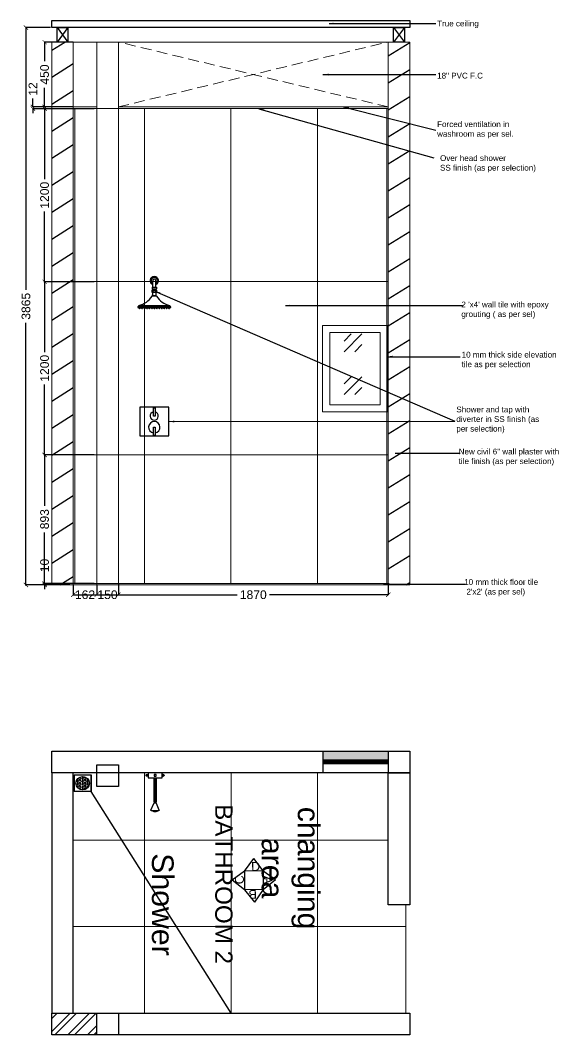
# Model space of a CAD drawing. Header units: millimetres. Extents: x 1464389 to 1998638, y -29162 to 256806.
# Drawn here: x 1963126 to 1966857, y 154042 to 161077 of the extents above; entities that cross this region are included whole.
import ezdxf

# ---------------------------------------------------------------- set-up
doc = ezdxf.new("R2010")
doc.units = ezdxf.units.MM
doc.header["$LTSCALE"] = 15
doc.header["$PDMODE"] = 35
doc.linetypes.add('DASHED2', pattern=[0.375, 0.25, -0.125])
doc.layers.get('0').update_dxf_attribs({"lineweight": 5})
for name, color, linetype in [('A-WALL', 5, 'Continuous'), ('L10 - Ledge Wall', 41, 'Continuous'), ('Layer 1', 7, 'Continuous'), ('LS_DR_Washbasin', 165, 'Continuous'), ('NEW WALL', 5, 'Continuous'), ('Text', 250, 'Continuous')]:
    doc.layers.add(name, color=color, linetype=linetype)
for name, color, linetype, lineweight in [('A-Walls', 1, 'Continuous', 30), ('dimension', 1, 'Continuous', 25), ('floor tiling line', 6, 'Continuous', 5), ('HACH', 252, 'Continuous', 13), ('L2- Ledge Wall', 7, 'Continuous', 5), ('LS_DR_Door', 34, 'Continuous', 5), ('WALL TILE', 4, 'Continuous', 5)]:
    doc.layers.add(name, color=color, linetype=linetype, lineweight=lineweight)
doc.layers.add('Furnitures', color=7, linetype='Continuous', lineweight=25, true_color=0x753b00)
doc.styles.add('ARIAL', font='arial.ttf')
doc.dimstyles.new('SC-25', dxfattribs={"dimtxt": 60, "dimasz": 30, "dimexe": 0, "dimexo": 0, "dimgap": 25, "dimtad": 0, "dimdec": 0, "dimzin": 0, "dimdsep": 46, "dimtxsty": 'ARIAL', "dimblk": 'ARCHTICK', "dimcen": 0.09, "dimdle": 3, "dimclrd": 251, "dimclre": 251, "dimclrt": 1, "dimadec": 0, "dimazin": 0, "dimtfac": 1, "dimtdec": 0, "dimtofl": 0, "dimtmove": 0, "dimatfit": 2, "dimfxl": 100, "dimtolj": 1, "dimtzin": 0, "dimarcsym": 0})

# ---------------------------------------------------------------- blocks, each defined once
blk = doc.blocks.new('Z$W@#4FB1354E')
at = {"layer": 'LS_DR_Washbasin'}
h = blk.add_hatch(dxfattribs=at)
h.set_pattern_fill('HEX', color=256, scale=5, angle=360, style=0)
h.set_pattern_definition([(360, (3601.4866, -3857.5391), (7e-11, 1.08253175), [0.625, -1.25]), (120, (3601.4866, -3857.5391), (-0.9375, -0.54126588), [0.625, -1.25]), (60, (3602.1116, -3857.5391), (-0.9375, 0.54126588), [0.625, -1.25])])
edge = h.paths.add_edge_path()
edge.add_arc((-30.12, 10.96), 5, -90, 270, ccw=False)
for points in [[(-23.84, 4.68), (-36.34, 4.68), (-36.34, 17.18), (-23.84, 17.18)], [(-23.95, 4.79), (-36.23, 4.79), (-36.23, 17.06), (-23.95, 17.06)]]:
    blk.add_lwpolyline(points, close=True, dxfattribs=at)
blk.add_circle((-30.09, 10.93), 5, dxfattribs=at)
blk = doc.blocks.new('Z$W@#3D1C198D')
at = {"layer": 'LS_DR_Washbasin'}
for p, q in [((-15.17, 27.51), (-13.09, 22.61)), ((-14.98, 27.86), (-9.26, 27.86)), ((-9.03, 27.51), (-11.11, 22.61)), ((-11.27, 21.54), (-12.92, 21.54)), ((-12.92, 3.56), (-12.92, 21.54)), ((-12.1, 3.56), (-12.1, 21.54)), ((-11.27, 3.56), (-11.27, 21.54)), ((-12.1, 10.53), (-12.1, 12.42)), ((-17.33, 2.43), (-18.06, 2.43)), ((-18.06, 0.97), (-17.33, 0.97)), ((-17.33, 3.56), (-6.87, 3.56)), ((-17.33, -0.16), (-17.33, 3.56)), ((-17.33, 0.97), (-17.33, 2.43)), ((-12.83, 2.43), (-11.37, 2.43)), ((-12.83, 0.97), (-12.83, 2.43)), ((-11.37, 0.97), (-12.83, 0.97)), ((-11.37, 2.43), (-11.37, 0.97)), ((-6.87, 3.56), (-6.87, -0.16)), ((-6.87, 2.43), (-6.14, 2.43)), ((-6.87, 0.97), (-6.87, 2.43)), ((-6.14, 0.97), (-6.87, 0.97)), ((-6.87, -0.16), (-17.33, -0.16))]:
    blk.add_line(p, q, dxfattribs=at)
for centre, major_axis, start_param, end_param in [((-14.94, 27.61), (0.175, 0.175), 0.79391, 2.757406), ((-12.1, 25.79), (2.15, 2.15), 6.248859, 7.890647), ((-12.33, 22.93), (0.583, 0.583), 2.757406, 3.935503), ((-11.87, 22.93), (0.583, 0.583), 3.918701, 5.096798), ((-9.26, 27.61), (-0.175, 0.175), 3.526002, 5.489497), ((-12.1, 21.66), (-0.355, 0.355), 3.685936, 7.309861), ((-18.06, 1.7), (-0.516, 0.516), -0.785287, 2.356306), ((-6.14, 1.7), (-0.516, 0.516), 2.356306, 5.497898)]:
    blk.add_ellipse(centre, major_axis=major_axis, ratio=1, start_param=start_param, end_param=end_param, dxfattribs=at)
blk = doc.blocks.new('HINGE')
at = {"color": 159, "ltscale": 0.25, "true_color": 0x22346e}
for p, q in [((1597563.1, -297517.5), (1597638.1, -297617.5)), ((1597638.1, -297517.5), (1597563.1, -297617.5))]:
    blk.add_line(p, q, dxfattribs=at)
blk.add_lwpolyline([(1597638.1, -297517.5), (1597638.1, -297617.5), (1597563.1, -297617.5), (1597563.1, -297517.5), (1597638.1, -297517.5)], dxfattribs=at)
blk = doc.blocks.new('G')
at = {"layer": 'Furnitures', "ltscale": 0.25}
for p, q in [((2283259.4, -19916.7), (2283259.4, -19871.2)), ((2283259.4, -19916.7), (2283259.4, -19906.7)), ((2283280.4, -19916.7), (2283280.4, -19871.2)), ((2283280.4, -19916.7), (2283280.4, -19907.5)), ((2283255.4, -19916.7), (2283284.4, -19916.7)), ((2283255.4, -19916.7), (2283255.4, -19927.7)), ((2283255.4, -19927.7), (2283284.4, -19927.7)), ((2283284.4, -19935.2), (2283255.4, -19935.2)), ((2283283.3, -19976.2), (2283256.4, -19976.2)), ((2283256.4, -19976.2), (2283256.4, -19978.2)), ((2283282.4, -19953.2), (2283257.4, -19953.2)), ((2283257.4, -19953.2), (2283257.4, -19954.2)), ((2283282.4, -19954.2), (2283257.4, -19954.2)), ((2283265.8, -19927.7), (2283267.3, -19933.3)), ((2283267.3, -19933.3), (2283272.4, -19933.3)), ((2283273.9, -19927.7), (2283272.4, -19933.3)), ((2283282.4, -19953.2), (2283282.4, -19954.2)), ((2283283.3, -19976.2), (2283283.3, -19978.2)), ((2283284.4, -19916.7), (2283284.4, -19927.7)), ((2283163.2, -20044.1), (2283376.5, -20044.1)), ((2283285.3, -19978.2), (2283254.4, -19978.2)), ((2283154.9, -20057.1), (2283384.9, -20057.1)), ((2283158.5, -20051.1), (2283269.9, -20051.1)), ((2283161.4, -20057.1), (2283161.4, -20059.1)), ((2283161.4, -20059.1), (2283174.4, -20059.1)), ((2283164.9, -20065.1), (2283163.4, -20059.1)), ((2283167.9, -20065.1), (2283164.9, -20065.1)), ((2283167.9, -20065.1), (2283170.9, -20065.1)), ((2283170.9, -20065.1), (2283172.3, -20059.1)), ((2283174.4, -20057.1), (2283174.4, -20059.1)), ((2283178.4, -20057.1), (2283178.4, -20059.1)), ((2283178.4, -20059.1), (2283191.4, -20059.1)), ((2283181.9, -20065.1), (2283180.4, -20059.1)), ((2283184.9, -20065.1), (2283181.9, -20065.1)), ((2283184.9, -20065.1), (2283187.9, -20065.1)), ((2283187.9, -20065.1), (2283189.3, -20059.1)), ((2283191.4, -20057.1), (2283191.4, -20059.1)), ((2283195.4, -20057.1), (2283195.4, -20059.1)), ((2283195.4, -20059.1), (2283208.4, -20059.1)), ((2283198.9, -20065.1), (2283197.4, -20059.1)), ((2283201.9, -20065.1), (2283198.9, -20065.1)), ((2283201.9, -20065.1), (2283204.9, -20065.1)), ((2283204.9, -20065.1), (2283206.3, -20059.1)), ((2283208.4, -20057.1), (2283208.4, -20059.1)), ((2283212.4, -20057.1), (2283212.4, -20059.1)), ((2283212.4, -20059.1), (2283225.4, -20059.1)), ((2283215.9, -20065.1), (2283214.4, -20059.1)), ((2283218.9, -20065.1), (2283215.9, -20065.1)), ((2283218.9, -20065.1), (2283221.9, -20065.1)), ((2283221.9, -20065.1), (2283223.3, -20059.1)), ((2283225.4, -20057.1), (2283225.4, -20059.1)), ((2283229.4, -20057.1), (2283229.4, -20059.1)), ((2283229.4, -20059.1), (2283242.4, -20059.1)), ((2283232.9, -20065.1), (2283231.4, -20059.1)), ((2283235.9, -20065.1), (2283232.9, -20065.1)), ((2283235.9, -20065.1), (2283238.9, -20065.1)), ((2283238.9, -20065.1), (2283240.3, -20059.1)), ((2283242.4, -20057.1), (2283242.4, -20059.1)), ((2283246.4, -20057.1), (2283246.4, -20059.1)), ((2283246.4, -20059.1), (2283259.4, -20059.1)), ((2283249.9, -20065.1), (2283248.4, -20059.1)), ((2283252.9, -20065.1), (2283249.9, -20065.1)), ((2283252.9, -20065.1), (2283255.9, -20065.1)), ((2283255.9, -20065.1), (2283257.3, -20059.1)), ((2283259.4, -20057.1), (2283259.4, -20059.1)), ((2283263.4, -20057.1), (2283263.4, -20059.1)), ((2283263.4, -20059.1), (2283276.4, -20059.1)), ((2283266.9, -20065.1), (2283265.4, -20059.1)), ((2283269.9, -20065.1), (2283266.9, -20065.1)), ((2283381.2, -20051.1), (2283269.9, -20051.1)), ((2283269.9, -20065.1), (2283272.9, -20065.1)), ((2283272.9, -20065.1), (2283274.3, -20059.1)), ((2283276.4, -20057.1), (2283276.4, -20059.1)), ((2283280.4, -20057.1), (2283280.4, -20059.1)), ((2283293.4, -20059.1), (2283280.4, -20059.1)), ((2283283.9, -20065.1), (2283282.4, -20059.1)), ((2283286.9, -20065.1), (2283283.9, -20065.1)), ((2283286.9, -20065.1), (2283289.9, -20065.1)), ((2283289.9, -20065.1), (2283291.3, -20059.1)), ((2283293.4, -20057.1), (2283293.4, -20059.1)), ((2283297.4, -20057.1), (2283297.4, -20059.1)), ((2283310.4, -20059.1), (2283297.4, -20059.1)), ((2283300.9, -20065.1), (2283299.4, -20059.1)), ((2283303.9, -20065.1), (2283300.9, -20065.1)), ((2283303.9, -20065.1), (2283306.9, -20065.1)), ((2283306.9, -20065.1), (2283308.3, -20059.1)), ((2283310.4, -20057.1), (2283310.4, -20059.1)), ((2283314.4, -20057.1), (2283314.4, -20059.1)), ((2283327.4, -20059.1), (2283314.4, -20059.1)), ((2283317.9, -20065.1), (2283316.4, -20059.1)), ((2283320.9, -20065.1), (2283317.9, -20065.1)), ((2283320.9, -20065.1), (2283323.9, -20065.1)), ((2283323.9, -20065.1), (2283325.3, -20059.1)), ((2283327.4, -20057.1), (2283327.4, -20059.1)), ((2283331.4, -20057.1), (2283331.4, -20059.1)), ((2283344.4, -20059.1), (2283331.4, -20059.1)), ((2283334.9, -20065.1), (2283333.4, -20059.1)), ((2283337.9, -20065.1), (2283334.9, -20065.1)), ((2283337.9, -20065.1), (2283340.9, -20065.1)), ((2283340.9, -20065.1), (2283342.3, -20059.1)), ((2283344.4, -20057.1), (2283344.4, -20059.1)), ((2283348.4, -20057.1), (2283348.4, -20059.1)), ((2283361.4, -20059.1), (2283348.4, -20059.1)), ((2283351.9, -20065.1), (2283350.4, -20059.1)), ((2283354.9, -20065.1), (2283351.9, -20065.1)), ((2283354.9, -20065.1), (2283357.9, -20065.1)), ((2283357.9, -20065.1), (2283359.3, -20059.1)), ((2283361.4, -20057.1), (2283361.4, -20059.1)), ((2283365.4, -20057.1), (2283365.4, -20059.1)), ((2283378.4, -20059.1), (2283365.4, -20059.1)), ((2283368.9, -20065.1), (2283367.4, -20059.1)), ((2283371.9, -20065.1), (2283368.9, -20065.1)), ((2283371.9, -20065.1), (2283374.9, -20065.1)), ((2283374.9, -20065.1), (2283376.3, -20059.1)), ((2283378.4, -20057.1), (2283378.4, -20059.1))]:
    blk.add_line(p, q, dxfattribs=at)
for centre, radius, start, end in [((2283269.9, -19871.2), 29.5, 290.83778, 249.16222), ((2283269.9, -19871.2), 27.4, 292.54238, 247.45762), ((2283269.9, -19871.2), 21.5, 299.19883, 240.80117), ((2283269.9, -19871.2), 10.5, 0, 180), ((2283266, -19943.1), 13.3, 143.2974, 229.38298), ((2283234.4, -19964.3), 25, 331.50397, 23.70096), ((2283267.6, -19938.1), 4.8, 92.50343, 143.2201), ((2283272.2, -19938.1), 4.8, 36.7799, 87.49657), ((2283305.3, -19964.3), 25, 156.29904, 208.49603), ((2283273.7, -19943.1), 13.3, 310.61702, 36.7026), ((2283165.3, -20050.6), 6.87, 108.24952, 184.00844), ((2283124, -19893.6), 155.5, 284.61863, 327.04949), ((2283415.8, -19893.6), 155.5, 212.95051, 255.38137), ((2283374.4, -20050.6), 6.87, 355.99156, 71.75048), ((2283160.5, -20056.4), 5.7, 110.74796, 186.73489), ((2283379.2, -20056.4), 5.7, 353.26511, 69.25204)]:
    blk.add_arc(centre, radius, start, end, dxfattribs=at)
blk.add_ellipse((2283269.9, -19944.8), major_axis=(8.78, 0), ratio=0.779002, dxfattribs=at)
blk = doc.blocks.new('_ArchTick')
at = {"color": 0, "linetype": 'ByBlock', "const_width": 0.15}
blk.add_lwpolyline([(-0.5, -0.5), (0.5, 0.5)], dxfattribs=at)
blk = doc.blocks.new('*D3161')
at = {"layer": 'Defpoints', "color": 0, "ltscale": 0.25, "transparency": 16777216}
for p in [(1963294.6, 157170.9), (1963470.6, 157170.9), (1963470.6, 157160.9)]:
    blk.add_point(p, dxfattribs=at)
at = {"layer": 'dimension', "color": 251, "lineweight": -2, "ltscale": 0.25, "transparency": 16777216}
for p, q in [((1963294.6, 157170.9), (1963294.6, 157230.9)), ((1963470.6, 157170.9), (1963294.6, 157170.9)), ((1963470.6, 157160.9), (1963294.6, 157160.9)), ((1963294.6, 157160.9), (1963294.6, 157130.9))]:
    blk.add_line(p, q, dxfattribs=at)
at = {"layer": 'dimension', "color": 251, "lineweight": -2, "ltscale": 0.25, "transparency": 16777216, "xscale": 30, "yscale": 30, "zscale": 30}
for p, rotation in [((1963294.6, 157170.9), 270), ((1963294.6, 157160.9), 90)]:
    blk.add_blockref('_ArchTick', p, dxfattribs=dict(at, rotation=rotation))
at = {"layer": 'dimension', "color": 1, "ltscale": 0.25, "transparency": 16777216, "insert": (1963294.6, 157295.9), "char_height": 60, "attachment_point": 5, "rotation": 90, "style": 'ARIAL'}
blk.add_mtext('\\A1;10', dxfattribs=at)
blk = doc.blocks.new('*D3162')
at = {"layer": 'Defpoints', "color": 0, "ltscale": 0.25, "transparency": 16777216}
for p in [(1963165.6, 161025.9), (1963334.6, 161025.9), (1963334.6, 157160.9)]:
    blk.add_point(p, dxfattribs=at)
at = {"layer": 'dimension', "color": 251, "lineweight": -2, "ltscale": 0.25, "transparency": 16777216}
for p, q in [((1963165.6, 161028.9), (1963165.6, 159208.2)), ((1963334.6, 161025.9), (1963165.6, 161025.9)), ((1963165.6, 157157.9), (1963165.6, 158978.6)), ((1963334.6, 157160.9), (1963165.6, 157160.9))]:
    blk.add_line(p, q, dxfattribs=at)
at = {"layer": 'dimension', "color": 251, "lineweight": -2, "ltscale": 0.25, "transparency": 16777216, "xscale": 30, "yscale": 30, "zscale": 30}
for p, rotation in [((1963165.6, 161025.9), 90), ((1963165.6, 157160.9), 270)]:
    blk.add_blockref('_ArchTick', p, dxfattribs=dict(at, rotation=rotation))
at = {"layer": 'dimension', "color": 1, "ltscale": 0.25, "transparency": 16777216, "insert": (1963165.6, 159093.4), "char_height": 60, "attachment_point": 5, "rotation": 90, "style": 'ARIAL'}
blk.add_mtext('\\A1;3865', dxfattribs=at)
blk = doc.blocks.new('*D3163')
at = {"layer": 'Defpoints', "color": 0, "ltscale": 0.25, "transparency": 16777216}
for p in [(1963294.6, 158063.4), (1963638.3, 158063.4), (1963638.3, 157170.9)]:
    blk.add_point(p, dxfattribs=at)
at = {"layer": 'dimension', "color": 251, "lineweight": -2, "ltscale": 0.25, "transparency": 16777216}
for p, q in [((1963294.6, 158066.4), (1963294.6, 157708.5)), ((1963638.3, 158063.4), (1963294.6, 158063.4)), ((1963294.6, 157167.9), (1963294.6, 157525.8)), ((1963638.3, 157170.9), (1963294.6, 157170.9))]:
    blk.add_line(p, q, dxfattribs=at)
at = {"layer": 'dimension', "color": 251, "lineweight": -2, "ltscale": 0.25, "transparency": 16777216, "xscale": 30, "yscale": 30, "zscale": 30}
for p, rotation in [((1963294.6, 158063.4), 90), ((1963294.6, 157170.9), 270)]:
    blk.add_blockref('_ArchTick', p, dxfattribs=dict(at, rotation=rotation))
at = {"layer": 'dimension', "color": 1, "ltscale": 0.25, "transparency": 16777216, "insert": (1963294.6, 157617.1), "char_height": 60, "attachment_point": 5, "rotation": 90, "style": 'ARIAL'}
blk.add_mtext('\\A1;893', dxfattribs=at)
blk = doc.blocks.new('*D3164')
at = {"layer": 'Defpoints', "color": 0, "ltscale": 0.25, "transparency": 16777216}
for p in [(1963294.6, 159263.4), (1963638.3, 159263.4), (1963638.3, 158063.4)]:
    blk.add_point(p, dxfattribs=at)
at = {"layer": 'dimension', "color": 251, "lineweight": -2, "ltscale": 0.25, "transparency": 16777216}
for p, q in [((1963294.6, 159266.4), (1963294.6, 158775.1)), ((1963638.3, 159263.4), (1963294.6, 159263.4)), ((1963294.6, 158060.4), (1963294.6, 158551.7)), ((1963638.3, 158063.4), (1963294.6, 158063.4))]:
    blk.add_line(p, q, dxfattribs=at)
at = {"layer": 'dimension', "color": 251, "lineweight": -2, "ltscale": 0.25, "transparency": 16777216, "xscale": 30, "yscale": 30, "zscale": 30}
for p, rotation in [((1963294.6, 159263.4), 90), ((1963294.6, 158063.4), 270)]:
    blk.add_blockref('_ArchTick', p, dxfattribs=dict(at, rotation=rotation))
at = {"layer": 'dimension', "color": 1, "ltscale": 0.25, "transparency": 16777216, "insert": (1963294.6, 158663.4), "char_height": 60, "attachment_point": 5, "rotation": 90, "style": 'ARIAL'}
blk.add_mtext('\\A1;1200', dxfattribs=at)
blk = doc.blocks.new('*D3165')
at = {"layer": 'Defpoints', "color": 0, "ltscale": 0.25, "transparency": 16777216}
for p in [(1963294.6, 160463.4), (1963638.3, 160463.4), (1963638.3, 159263.4)]:
    blk.add_point(p, dxfattribs=at)
at = {"layer": 'dimension', "color": 251, "lineweight": -2, "ltscale": 0.25, "transparency": 16777216}
for p, q in [((1963294.6, 160466.4), (1963294.6, 159975.1)), ((1963638.3, 160463.4), (1963294.6, 160463.4)), ((1963294.6, 159260.4), (1963294.6, 159751.7)), ((1963638.3, 159263.4), (1963294.6, 159263.4))]:
    blk.add_line(p, q, dxfattribs=at)
at = {"layer": 'dimension', "color": 251, "lineweight": -2, "ltscale": 0.25, "transparency": 16777216, "xscale": 30, "yscale": 30, "zscale": 30}
for p, rotation in [((1963294.6, 160463.4), 90), ((1963294.6, 159263.4), 270)]:
    blk.add_blockref('_ArchTick', p, dxfattribs=dict(at, rotation=rotation))
at = {"layer": 'dimension', "color": 1, "ltscale": 0.25, "transparency": 16777216, "insert": (1963294.6, 159863.4), "char_height": 60, "attachment_point": 5, "rotation": 90, "style": 'ARIAL'}
blk.add_mtext('\\A1;1200', dxfattribs=at)
blk = doc.blocks.new('*D3166')
at = {"layer": 'Defpoints', "color": 0, "ltscale": 0.25, "transparency": 16777216}
for p in [(1963213.8, 160475.4), (1963493.6, 160475.4), (1963493.6, 160463.4)]:
    blk.add_point(p, dxfattribs=at)
at = {"layer": 'dimension', "color": 251, "lineweight": -2, "ltscale": 0.25, "transparency": 16777216}
for p, q in [((1963213.8, 160475.4), (1963213.8, 160535.4)), ((1963493.6, 160475.4), (1963213.8, 160475.4)), ((1963493.6, 160463.4), (1963213.8, 160463.4)), ((1963213.8, 160463.4), (1963213.8, 160433.4))]:
    blk.add_line(p, q, dxfattribs=at)
at = {"layer": 'dimension', "color": 251, "lineweight": -2, "ltscale": 0.25, "transparency": 16777216, "xscale": 30, "yscale": 30, "zscale": 30}
for p, rotation in [((1963213.8, 160475.4), 270), ((1963213.8, 160463.4), 90)]:
    blk.add_blockref('_ArchTick', p, dxfattribs=dict(at, rotation=rotation))
at = {"layer": 'dimension', "color": 1, "ltscale": 0.25, "transparency": 16777216, "insert": (1963213.8, 160600.2), "char_height": 60, "attachment_point": 5, "rotation": 90, "style": 'ARIAL'}
blk.add_mtext('\\A1;12', dxfattribs=at)
blk = doc.blocks.new('*D3167')
at = {"layer": 'Defpoints', "color": 0, "ltscale": 0.25, "transparency": 16777216}
for p in [(1963294.6, 160925.4), (1963493.6, 160925.4), (1963493.6, 160475.4)]:
    blk.add_point(p, dxfattribs=at)
at = {"layer": 'dimension', "color": 251, "lineweight": -2, "ltscale": 0.25, "transparency": 16777216}
for p, q in [((1963294.6, 160928.4), (1963294.6, 160792.8)), ((1963493.6, 160925.4), (1963294.6, 160925.4)), ((1963294.6, 160472.4), (1963294.6, 160608)), ((1963493.6, 160475.4), (1963294.6, 160475.4))]:
    blk.add_line(p, q, dxfattribs=at)
at = {"layer": 'dimension', "color": 251, "lineweight": -2, "ltscale": 0.25, "transparency": 16777216, "xscale": 30, "yscale": 30, "zscale": 30}
for p, rotation in [((1963294.6, 160925.4), 90), ((1963294.6, 160475.4), 270)]:
    blk.add_blockref('_ArchTick', p, dxfattribs=dict(at, rotation=rotation))
at = {"layer": 'dimension', "color": 1, "ltscale": 0.25, "transparency": 16777216, "insert": (1963294.6, 160700.4), "char_height": 60, "attachment_point": 5, "rotation": 90, "style": 'ARIAL'}
blk.add_mtext('\\A1;450', dxfattribs=at)
blk = doc.blocks.new('*D3182')
at = {"layer": 'Defpoints', "color": 0, "ltscale": 0.25, "transparency": 16777216}
for p in [(1963493.6, 157160.9), (1963655.6, 157160.9), (1963655.6, 157092.9)]:
    blk.add_point(p, dxfattribs=at)
at = {"layer": 'Furnitures', "color": 251, "lineweight": -2, "ltscale": 0.25, "transparency": 16777216}
for p, q in [((1963493.6, 157160.9), (1963493.6, 157092.9)), ((1963655.6, 157160.9), (1963655.6, 157092.9)), ((1963490.6, 157092.9), (1963658.6, 157092.9))]:
    blk.add_line(p, q, dxfattribs=at)
at = {"layer": 'Furnitures', "color": 251, "lineweight": -2, "ltscale": 0.25, "transparency": 16777216, "xscale": 30, "yscale": 30, "zscale": 30, "rotation": 180}
blk.add_blockref('_ArchTick', (1963493.6, 157092.9), dxfattribs=at)
at = {"layer": 'Furnitures', "color": 251, "lineweight": -2, "ltscale": 0.25, "transparency": 16777216, "xscale": 30, "yscale": 30, "zscale": 30}
blk.add_blockref('_ArchTick', (1963655.6, 157092.9), dxfattribs=at)
at = {"layer": 'Furnitures', "color": 1, "ltscale": 0.25, "transparency": 16777216, "insert": (1963574.6, 157092.9), "char_height": 60, "attachment_point": 5, "style": 'ARIAL'}
blk.add_mtext('\\A1;162', dxfattribs=at)
blk = doc.blocks.new('*D3183')
at = {"layer": 'Defpoints', "color": 0, "ltscale": 0.25, "transparency": 16777216}
for p in [(1963655.6, 157160.9), (1963805.6, 157160.9), (1963805.6, 157092.9)]:
    blk.add_point(p, dxfattribs=at)
at = {"layer": 'Furnitures', "color": 251, "lineweight": -2, "ltscale": 0.25, "transparency": 16777216}
for p, q in [((1963655.6, 157160.9), (1963655.6, 157092.9)), ((1963805.6, 157160.9), (1963805.6, 157092.9)), ((1963652.6, 157092.9), (1963808.6, 157092.9))]:
    blk.add_line(p, q, dxfattribs=at)
at = {"layer": 'Furnitures', "color": 251, "lineweight": -2, "ltscale": 0.25, "transparency": 16777216, "xscale": 30, "yscale": 30, "zscale": 30, "rotation": 180}
blk.add_blockref('_ArchTick', (1963655.6, 157092.9), dxfattribs=at)
at = {"layer": 'Furnitures', "color": 251, "lineweight": -2, "ltscale": 0.25, "transparency": 16777216, "xscale": 30, "yscale": 30, "zscale": 30}
blk.add_blockref('_ArchTick', (1963805.6, 157092.9), dxfattribs=at)
at = {"layer": 'Furnitures', "color": 1, "ltscale": 0.25, "transparency": 16777216, "insert": (1963730.6, 157092.9), "char_height": 60, "attachment_point": 5, "style": 'ARIAL'}
blk.add_mtext('\\A1;150', dxfattribs=at)
blk = doc.blocks.new('*D3184')
at = {"layer": 'Defpoints', "color": 0, "ltscale": 0.25, "transparency": 16777216}
for p in [(1963805.6, 157170.9), (1965675.6, 157170.9), (1965675.6, 157092.9)]:
    blk.add_point(p, dxfattribs=at)
at = {"layer": 'Furnitures', "color": 251, "lineweight": -2, "ltscale": 0.25, "transparency": 16777216}
for p, q in [((1963805.6, 157170.9), (1963805.6, 157092.9)), ((1965675.6, 157170.9), (1965675.6, 157092.9)), ((1963802.6, 157092.9), (1964628.9, 157092.9)), ((1965678.6, 157092.9), (1964852.3, 157092.9))]:
    blk.add_line(p, q, dxfattribs=at)
at = {"layer": 'Furnitures', "color": 251, "lineweight": -2, "ltscale": 0.25, "transparency": 16777216, "xscale": 30, "yscale": 30, "zscale": 30, "rotation": 180}
blk.add_blockref('_ArchTick', (1963805.6, 157092.9), dxfattribs=at)
at = {"layer": 'Furnitures', "color": 251, "lineweight": -2, "ltscale": 0.25, "transparency": 16777216, "xscale": 30, "yscale": 30, "zscale": 30}
blk.add_blockref('_ArchTick', (1965675.6, 157092.9), dxfattribs=at)
at = {"layer": 'Furnitures', "color": 1, "ltscale": 0.25, "transparency": 16777216, "insert": (1964740.6, 157092.9), "char_height": 60, "attachment_point": 5, "style": 'ARIAL'}
blk.add_mtext('\\A1;1870', dxfattribs=at)

msp = doc.modelspace()

# ---------------------------------------------------------------- hatches: boundary and pattern name
at = {"ltscale": 0.25, "true_color": 0x636466}
h = msp.add_hatch(dxfattribs=at)
h.set_pattern_fill('GOST_GLASS', color=251, scale=35)
h.set_pattern_definition([(45, (857021.77, 297469.48), (296.98485, 0), [175, -245]), (45, (857096.02, 297469.48), (296.98485, 0), [70, -350]), (45, (857021.77, 297543.73), (296.98485, 0), [70, -350])])
h.paths.add_polyline_path([(1965270.6, 158410.9), (1965620.6, 158410.9), (1965620.6, 158910.9), (1965270.6, 158910.9)])
at = {"layer": 'HACH'}
h = msp.add_hatch(dxfattribs=at)
h.set_pattern_fill('ANSI32', color=256, scale=10, angle=360)
h.set_pattern_definition([(45, (2245105.54, 1820177.63), (-67.351921, 67.351921), []), (45, (2245150.45, 1820177.63), (-67.351921, 67.351921), [])])
h.paths.add_polyline_path([(1963655.6, 154042.1), (1963655.6, 154192.1), (1963343.6, 154192.1), (1963343.6, 154042.1)])
at = {"layer": 'L2- Ledge Wall', "ltscale": 0.25}
h = msp.add_hatch(color=4, dxfattribs=at)
h.dxf.hatch_style = 1
h.paths.add_polyline_path([(1965675.6, 155938.1), (1965675.6, 156008.1), (1965225.6, 156008.1), (1965225.6, 155938.1)])
at = {"layer": 'Layer 1', "ltscale": 0.25}
h = msp.add_hatch(dxfattribs=at)
h.set_pattern_fill('ANSI31', color=8, scale=50, angle=167)
h.set_pattern_definition([(212, (354968.11, 536966.39), (84.124683, -134.627635), [])])
h.paths.add_polyline_path([(1963493.6, 160925.9), (1963343.6, 160925.9), (1963343.6, 157160.9), (1963493.6, 157160.9)])
h.paths.add_polyline_path([(1965825.6, 160925.9), (1965675.6, 160925.9), (1965675.6, 157160.9), (1965825.6, 157160.9)])

# ---------------------------------------------------------------- linework, layer by layer
at = {"linetype": 'DASHED2', "ltscale": 20}
for p, q in [((1963805.6, 160475.9), (1965675.6, 160925.9)), ((1965675.6, 160475.9), (1963805.6, 160925.9))]:
    msp.add_line(p, q, dxfattribs=at)
at = {"color": 5}
msp.add_line((1963493.6, 157160.9), (1965675.6, 157160.9), dxfattribs=at)
for points in [[(1963343.6, 160925.9), (1963493.6, 160925.9), (1963493.6, 157160.9), (1963343.6, 157160.9)], [(1963655.6, 160925.9), (1963805.6, 160925.9), (1963805.6, 157160.9), (1963655.6, 157160.9)], [(1965675.6, 157160.9), (1965825.6, 157160.9), (1965825.6, 160925.9), (1965675.6, 160925.9)]]:
    msp.add_lwpolyline(points, close=True, dxfattribs=at)
msp.add_lwpolyline([(1963655.6, 160475.9), (1963493.6, 160475.9), (1963493.6, 160925.9), (1965675.6, 160925.9), (1965675.6, 160475.9), (1963805.6, 160475.9)], dxfattribs=at)
at = {"layer": 'A-WALL'}
msp.add_lwpolyline([(1965825.6, 155858.1), (1965825.6, 154942.1), (1965675.6, 154942.1), (1965675.6, 155858.1)], close=True, dxfattribs=at)
msp.add_lwpolyline([(1965225.6, 154042.1), (1963343.6, 154042.1), (1963343.6, 154192.1), (1965825.6, 154192.1), (1965825.6, 154042.1), (1963805.6, 154042.1)], dxfattribs=at)
at = {"layer": 'A-Walls'}
for points in [[(1965825.6, 156008.1), (1965825.6, 155858.1), (1963343.6, 155858.1), (1963343.6, 156008.1)], [(1963493.6, 154192.1), (1963493.6, 155858.1), (1963343.6, 155858.1), (1963343.6, 154192.1)]]:
    msp.add_lwpolyline(points, close=True, dxfattribs=at)
at = {"layer": 'floor tiling line', "ltscale": 0.25}
for p, q in [((1963493.6, 157170.9), (1965675.6, 157170.9)), ((1963986.7, 155858.7), (1963986.7, 154192.1)), ((1964586.7, 154192.1), (1964586.7, 155858.7)), ((1964586.7, 154192.1), (1964586.7, 155858.2)), ((1965186.7, 155858.7), (1965186.7, 154192.1)), ((1965675.6, 155392.1), (1963493.6, 155392.1)), ((1965797.8, 154942.1), (1965797.8, 154192.1)), ((1965799.2, 154792.1), (1963493.6, 154792.1))]:
    msp.add_line(p, q, dxfattribs=at)
at = {"layer": 'Furnitures', "ltscale": 0.25}
msp.add_line((1964048.8, 158254.6), (1964060.2, 158254.6), dxfattribs=at)
at = {"layer": 'Furnitures', "color": 4, "ltscale": 0.25}
for p, q in [((1965675.6, 155946.1), (1965225.6, 155946.1)), ((1965675.6, 155920.1), (1965225.6, 155920.1))]:
    msp.add_line(p, q, dxfattribs=at)
at = {"layer": 'Furnitures', "ltscale": 0.25}
for points in [[(1963343.6, 161075.9), (1965825.6, 161075.9), (1965825.6, 161025.9), (1963343.6, 161025.9)], [(1963954.5, 158194.2), (1964154.5, 158194.2), (1964154.5, 158394.2), (1963954.5, 158394.2)], [(1964048.8, 158389), (1964060.2, 158389), (1964060.2, 158332.4), (1964048.8, 158332.4)], [(1964048.8, 158254.6), (1964060.2, 158254.6), (1964060.2, 158198), (1964048.8, 158198)]]:
    msp.add_lwpolyline(points, close=True, dxfattribs=at)
at = {"layer": 'Furnitures', "color": 4, "ltscale": 0.25}
for points in [[(1965675.6, 156008.1), (1965675.6, 155858.1), (1965225.6, 155858.1), (1965225.6, 156008.1)], [(1965675.6, 155938.1), (1965675.6, 155928.1), (1965225.6, 155928.1), (1965225.6, 155938.1)]]:
    msp.add_lwpolyline(points, close=True, dxfattribs=at)
at = {"layer": 'Furnitures', "color": 6, "ltscale": 0.25}
for points in [[(1963805.6, 155913.1), (1963805.6, 155763.1), (1963655.6, 155763.1), (1963655.6, 155913.1)], [(1963805.6, 154192.1), (1963805.6, 154042.1), (1963655.6, 154042.1), (1963655.6, 154192.1)]]:
    msp.add_lwpolyline(points, close=True, dxfattribs=at)
at = {"layer": 'Furnitures', "ltscale": 0.25}
for centre, radius, start, end in [((1964054.5, 158332.4), 28.3, 101.53696, 78.46304), ((1964054.5, 158254.6), 39.6, 278.21321, 261.78679)]:
    msp.add_arc(centre, radius, start, end, dxfattribs=at)
at = {"layer": 'LS_DR_Door', "ltscale": 0.25}
for points in [[(1965220.6, 158960.9), (1965670.6, 158960.9), (1965670.6, 158360.9), (1965220.6, 158360.9)], [(1965270.6, 158910.9), (1965620.6, 158910.9), (1965620.6, 158410.9), (1965270.6, 158410.9)]]:
    msp.add_lwpolyline(points, close=True, dxfattribs=at)
at = {"layer": 'LS_DR_Washbasin'}
msp.add_line((1964586.7, 154192.1), (1963616.7, 155727.8), dxfattribs=at)
at = {"layer": 'NEW WALL', "color": 240, "true_color": 0xed1f24}
for p, q in [((1964679.3, 155175.9), (1964744.7, 155263.7)), ((1964809.4, 155179.6), (1964744.7, 155263.7)), ((1964679.3, 155175.9), (1964593.4, 155113.6)), ((1964679.3, 155045.7), (1964593.4, 155113.6)), ((1964809.4, 155179.6), (1964679.3, 155175.9)), ((1964679.3, 155175.9), (1964679.3, 155045.7)), ((1964809.4, 155179.6), (1964809.4, 155049.4)), ((1964809.4, 155179.6), (1964895.3, 155117.3)), ((1964809.4, 155049.4), (1964895.3, 155117.3)), ((1964809.4, 155049.4), (1964679.3, 155045.7)), ((1964679.3, 155045.7), (1964749.6, 154961.8)), ((1964809.4, 155049.4), (1964749.6, 154961.8))]:
    msp.add_line(p, q, dxfattribs=at)
at = {"layer": 'WALL TILE', "ltscale": 0.25}
for p, q in [((1963493.6, 160464.4), (1965675.6, 160464.4)), ((1963986.7, 157170.9), (1963986.7, 160464.4)), ((1964584.6, 157170.9), (1964584.6, 160464.4)), ((1965186.7, 157170.9), (1965186.7, 160464.4)), ((1963493.6, 159264.4), (1965675.6, 159264.4)), ((1963493.6, 158064.4), (1965675.6, 158064.4))]:
    msp.add_line(p, q, dxfattribs=at)
for points in [[(1963493.6, 157170.9), (1963503.6, 157170.9), (1963503.6, 160464.4), (1963493.6, 160464.4)], [(1965665.6, 157170.9), (1965675.6, 157170.9), (1965675.6, 160464.4), (1965665.6, 160464.4)]]:
    msp.add_lwpolyline(points, close=True, dxfattribs=at)

# ---------------------------------------------------------------- block references
at = {"layer": 'Furnitures'}
for p in [(365818, 458543.4), (368150, 458543.4)]:
    msp.add_blockref('HINGE', p, dxfattribs=at)
at = {"layer": 'L10 - Ledge Wall', "color": 0}
msp.add_blockref('G', (-319215.4, 179142.1), dxfattribs=at)
at = {"layer": 'LS_DR_Washbasin', "xscale": 9.335193958499852, "yscale": 9.335193958499852, "zscale": 9.335193958499852}
msp.add_blockref('Z$W@#4FB1354E', (1963839.2, 155684.1), dxfattribs=at)
at = {"layer": 'LS_DR_Washbasin', "xscale": -9.335193958499852, "yscale": 9.335193958499852, "zscale": 9.335193958499852, "rotation": 180}
msp.add_blockref('Z$W@#3D1C198D', (1964173.1, 155856.7), dxfattribs=at)

# ---------------------------------------------------------------- texts
at = {"layer": 'NEW WALL', "color": 240, "true_color": 0xed1f24, "char_height": 61.6, "style": 'ARIAL'}
for s, insert, attachment_point, rotation in [('\\pxt5;D ', (1964724.8, 155238.8), 1, 1.61187), ('\\pxt5;C ', (1964613.7, 155085.7), 1, 90), ('\\pxt5;A ', (1964812.9, 155144), 7, 270), ('\\pxt5;B ', (1964764.9, 155046.9), 7, 181.61187)]:
    msp.add_mtext_dynamic_manual_height_columns(s, width=61.602, gutter_width=110, heights=[0], dxfattribs=dict(at, insert=insert, attachment_point=attachment_point, rotation=rotation))
at = {"layer": 'Text', "color": 9, "ltscale": 0.25, "true_color": 0xc7c8ca, "char_height": 40, "attachment_point": 7, "style": 'ARIAL'}
for s, width, heights, insert in [('True ceiling', 713.093, [0], (1966014.4, 161022.4)), ('18" PVC F.C', 713.093, [0], (1966014.4, 160672.3)), ('Forced ventilation in washroom as per sel.', 713.093, [0], (1966014.4, 160257.3)), ('Over head shower\\PSS finish (as per selection)', 713.093, [0], (1966034.7, 160022.2)), ("2 'x4' wall tile with epoxy grouting ( as per sel)", 713.093, [0], (1966182.5, 159007.2)), ('10 mm thick side elevation tile as per selection', 713.093, [0], (1966184.4, 158659.1)), ('Shower and tap with diverter in SS finish (as per selection)', 639.6, [203.2], (1966147.4, 158212.5)), ('New civil 6" wall plaster with tile finish (as per selection)', 713.093, [0], (1966163.8, 157987.3)), ("10 mm thick floor tile\\P 2'x2' (as per sel)", 713.093, [0], (1966202.2, 157082.6))]:
    msp.add_mtext_dynamic_manual_height_columns(s, width=width, gutter_width=250, heights=heights, dxfattribs=dict(at, insert=insert))
at = {"layer": 'Text', "color": 9, "ltscale": 0.25, "true_color": 0xc7c8ca, "insert": (1964475.2, 155640.7), "char_height": 120, "width": 1277.333, "attachment_point": 7, "rotation": 270, "style": 'ARIAL'}
msp.add_mtext('BATHROOM 2', dxfattribs=at)
at = {"layer": 'Text', "ltscale": 0.25, "char_height": 150, "rotation": 270, "style": 'ARIAL'}
for s, insert, attachment_point in [('\\pxqc;changing \\Parea', (1964797, 154546), 9), ('\\pxqc;Shower', (1964188.4, 154293.9), 3)]:
    msp.add_mtext_dynamic_manual_height_columns(s, width=1302.77, gutter_width=250, heights=[0], dxfattribs=dict(at, insert=insert, attachment_point=attachment_point))

# ---------------------------------------------------------------- dimensions: what is measured, and where the dimension line sits
at = {"layer": 'dimension', "ltscale": 0.25}
dim = msp.add_linear_dim(base=(1963165.6, 161025.9), p1=(1963334.6, 157160.9), p2=(1963334.6, 161025.9), angle=90, text='3865', dimstyle='SC-25', override={"dimfxl": 15}, dxfattribs=at)
dim.commit()
dim.dimension.update_dxf_attribs({"geometry": '*D3162', "text_midpoint": (1963165.6, 159093.4)})
for base, p1, p2, picture, middle in [((1963294.6, 160925.4), (1963493.6, 160475.4), (1963493.6, 160925.4), '*D3167', (1963294.6, 160700.4)), ((1963294.6, 160463.4), (1963638.3, 159263.4), (1963638.3, 160463.4), '*D3165', (1963294.6, 159863.4)), ((1963294.6, 159263.4), (1963638.3, 158063.4), (1963638.3, 159263.4), '*D3164', (1963294.6, 158663.4)), ((1963294.6195338, 158063.3879394), (1963638.3140918, 157170.8879394), (1963638.3140918, 158063.3879394), '*D3163', (1963294.6195338, 157617.1379394)), ((1963294.6, 157170.9), (1963470.6, 157160.9), (1963470.6, 157170.9), '*D3161', (1963294.6, 157295.9))]:
    dim = msp.add_linear_dim(base=base, p1=p1, p2=p2, angle=90, dimstyle='SC-25', override={"dimfxl": 15}, dxfattribs=at)
    dim.commit()
    dim.dimension.update_dxf_attribs({"geometry": picture, "text_midpoint": middle})
dim = msp.add_linear_dim(base=(1963213.8, 160475.4), p1=(1963493.6, 160463.4), p2=(1963493.6, 160475.4), angle=90, dimstyle='SC-25', override={"dimfxl": 15}, dxfattribs=at)
dim.commit()
dim.dimension.update_dxf_attribs({"geometry": '*D3166', "text_midpoint": (1963213.8, 160600.2), "dimtype": 160})
at = {"layer": 'Furnitures', "ltscale": 0.25}
for base, p1, p2, picture, middle in [((1963655.6, 157092.9), (1963493.6, 157160.9), (1963655.6, 157160.9), '*D3182', (1963574.6, 157092.9)), ((1963805.6, 157092.9), (1963655.6, 157160.9), (1963805.6, 157160.9), '*D3183', (1963730.6, 157092.9))]:
    dim = msp.add_linear_dim(base=base, p1=p1, p2=p2, dimstyle='SC-25', override={"dimfxl": 15}, dxfattribs=at)
    dim.commit()
    dim.dimension.update_dxf_attribs({"geometry": picture, "text_midpoint": middle, "dimtype": 160})
dim = msp.add_linear_dim(base=(1965675.6, 157092.9), p1=(1963805.6, 157170.9), p2=(1965675.6, 157170.9), dimstyle='SC-25', override={"dimfxl": 15}, dxfattribs=at)
dim.commit()
dim.dimension.update_dxf_attribs({"geometry": '*D3184', "text_midpoint": (1964740.6, 157092.9)})

# ---------------------------------------------------------------- leaders
at = {"ltscale": 0.25}
for points, override in [([(1965266.2, 161054.9), (1966005.3, 161054.9)], {"dimgap": 25, "dimtad": 0, "dimfxl": 15}), ([(1965223.3, 160700), (1966005.3, 160700)], {"dimasz": 40, "dimgap": 25, "dimtad": 0, "dimfxl": 15}), ([(1964778.3, 160463.4), (1965991.7, 160123.1)], {"dimasz": 40, "dimgap": 25, "dimtad": 0, "dimfxl": 15}), ([(1965363.6, 160475.9), (1966005.3, 160313.9)], {"dimasz": 40, "dimgap": 25, "dimtad": 0, "dimfxl": 15}), ([(1964058.4, 159198.9), (1966138.3, 158297.4)], {"dimasz": 40, "dimfxl": 15}), ([(1964963.3, 159098.9), (1966190.6, 159098.9)], {"dimgap": 25, "dimtad": 0, "dimfxl": 15}), ([(1965665.6, 158743.9), (1966175.3, 158744)], {"dimasz": 40, "dimfxl": 15}), ([(1964154.5, 158294.2), (1966138.3, 158297.4)], {"dimasz": 40, "dimfxl": 15}), ([(1965724.2, 158073.7), (1966175.3, 158073.9)], {"dimasz": 40, "dimfxl": 15}), ([(1965643.8, 157167.5), (1966211.7, 157167.5)], {"dimasz": 40, "dimfxl": 15})]:
    msp.add_leader(points, dimstyle='SC-25', override=override, dxfattribs=at)

doc.saveas('drawing.dxf')
